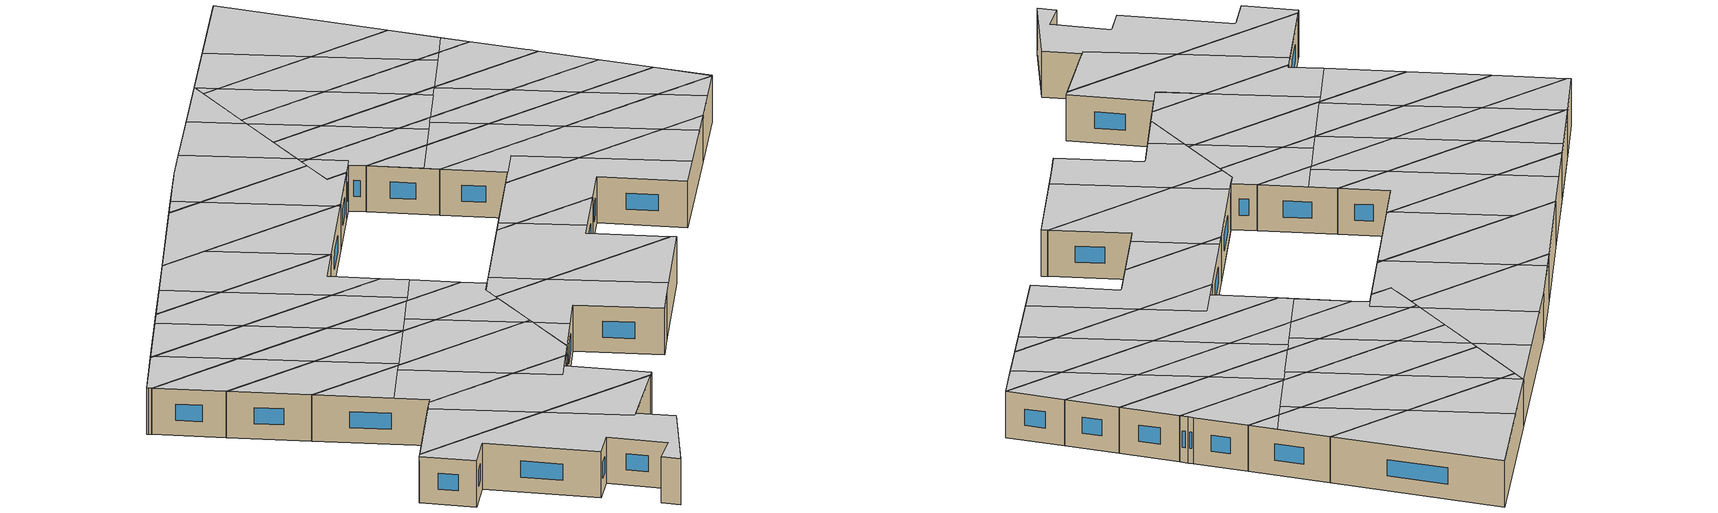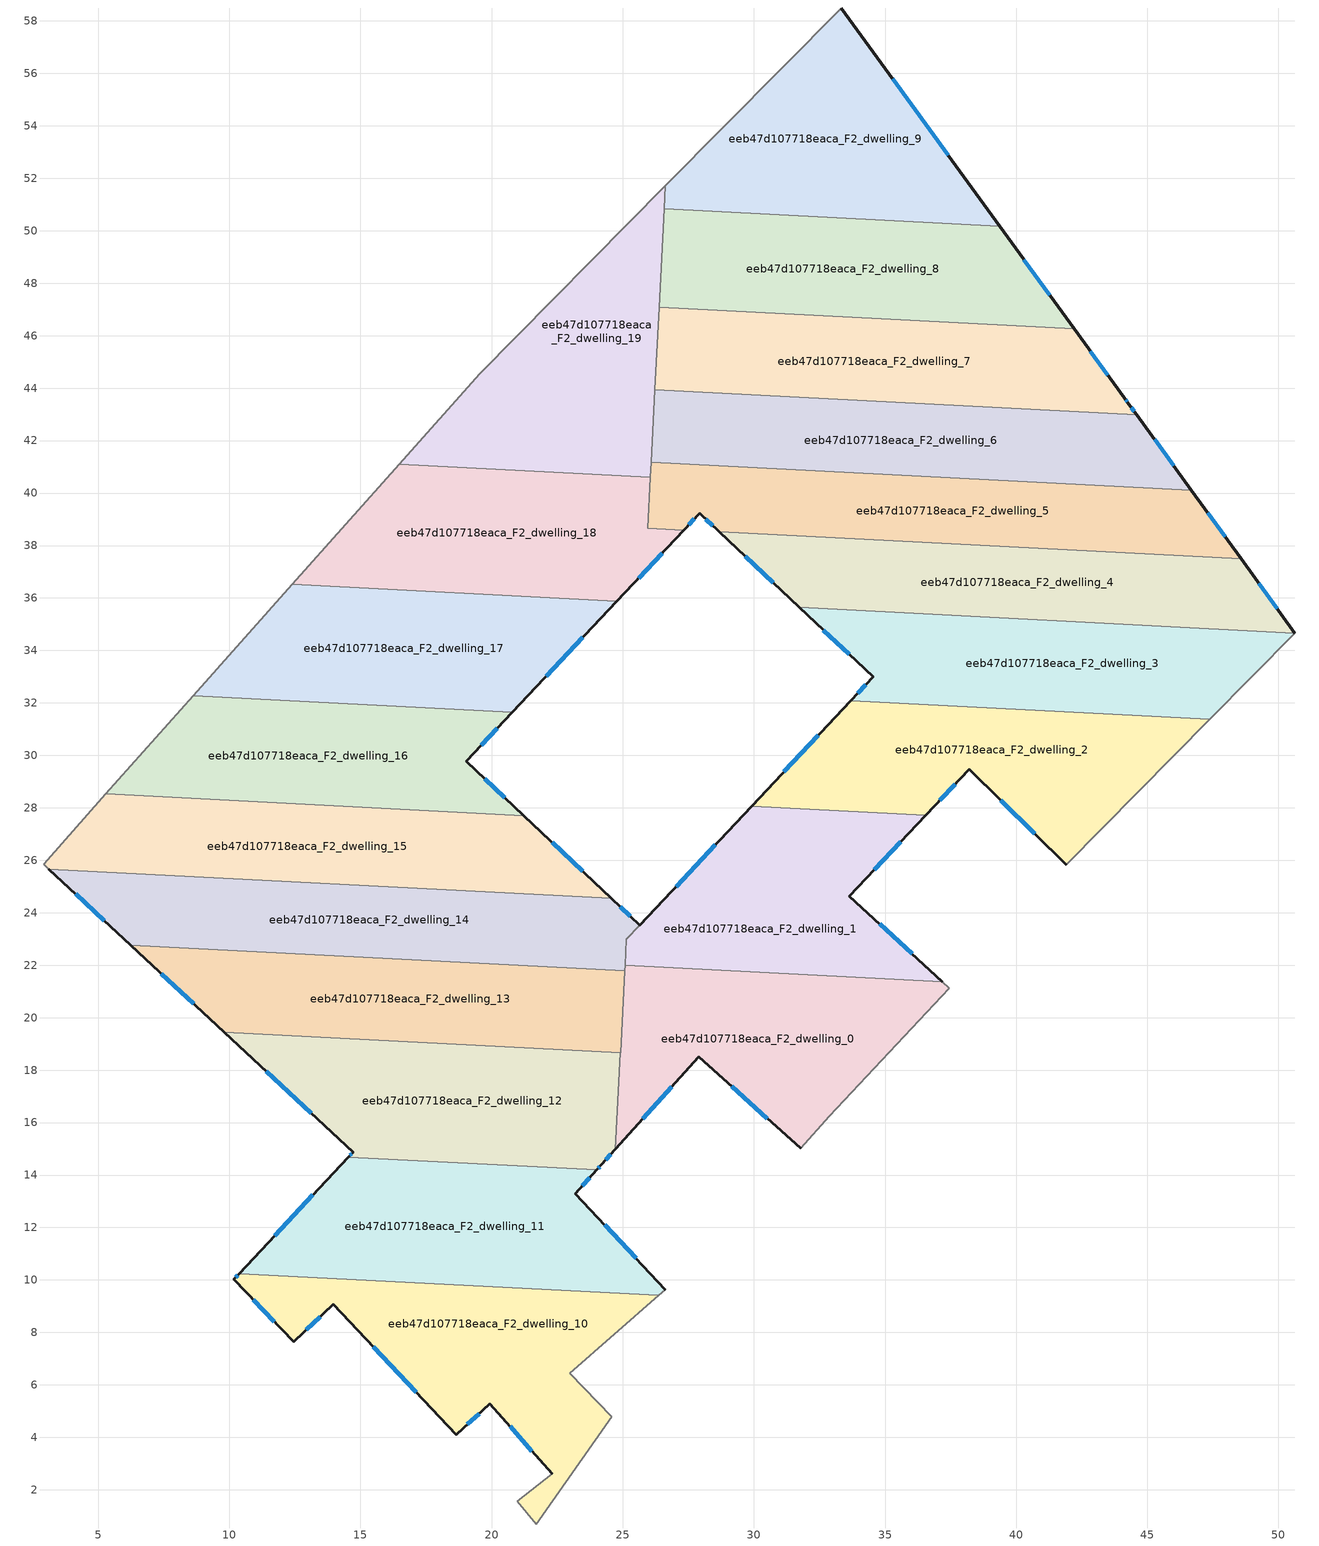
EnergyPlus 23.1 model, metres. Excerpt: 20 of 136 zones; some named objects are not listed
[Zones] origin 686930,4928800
eeb47d107718eaca_F2_dwelling_0
 floor to eeb47d107718eaca_F1_dwelling_0 (EU_floor_Construction): 37.18,21.38 37.46,21.12 32.88,16.23 31.78,15.01 27.9,18.51 24.72,14.99 25.09,22 z6
 wall outside (EU_wall_Construction): 24.72,14.99 27.9,18.51 31.78,15.01 z6:9
 wall to eeb47d107718eaca_F2_dwelling_1 (EU_wall_Construction): 37.18,21.38 25.09,22 z6:9
 wall adiabatic (EU_wall_Construction): 31.78,15.01 32.88,16.23 37.46,21.12 37.18,21.38 z6:9
 wall to eeb47d107718eaca_F2_dwelling_12 (EU_wall_Construction): 24.91,18.67 24.72,14.99 z6:9
 wall to eeb47d107718eaca_F2_dwelling_13 (EU_wall_Construction): 25.07,21.78 24.91,18.67 z6:9
 wall to eeb47d107718eaca_F2_dwelling_14 (EU_wall_Construction): 25.09,22 25.08,21.78 z6:9
 window (EU_Window_Construction): 29.16,17.38 30.52,16.15 / 25.76,16.14 26.86,17.37 z6.98:8.02
 ceiling to eeb47d107718eaca_F3_dwelling_3 (EU_floor_Construction): 32.88,16.23 33.78,17.2 28.59,21.82 25.09,22 24.9,18.33 26.47,16.93 27.9,18.51 31.78,15.01 z9
 ceiling to eeb47d107718eaca_F3_dwelling_4 (EU_floor_Construction): 33.78,17.2 37.46,21.12 37.18,21.38 28.59,21.82 z9
 ceiling to eeb47d107718eaca_F3_dwelling_2 (EU_floor_Construction): 24.72,14.99 26.47,16.93 24.9,18.33 z9
eeb47d107718eaca_F2_dwelling_1
 floor to eeb47d107718eaca_F1_dwelling_1 (EU_floor_Construction): 36.55,27.72 33.64,24.63 37.18,21.38 25.09,22 25.14,22.98 29.91,28.06 z6
 wall outside (EU_wall_Construction): 37.18,21.38 33.64,24.63 36.55,27.72 / 29.91,28.06 25.65,23.52 z6:9
 wall to eeb47d107718eaca_F2_dwelling_2 (EU_wall_Construction): 36.55,27.72 29.91,28.06 z6:9
 wall to eeb47d107718eaca_F2_dwelling_14 (EU_wall_Construction): 25.65,23.52 25.14,22.98 25.09,22 z6:9
 window (EU_Window_Construction): 34.59,25.64 35.61,26.71 / 36.03,22.43 34.79,23.57 / 28.52,26.59 27.03,25 z6.98:8.02
 ceiling to eeb47d107718eaca_F3_dwelling_4 (EU_floor_Construction): 37.18,21.38 33.64,24.63 34.28,25.31 31.27,27.99 29.91,28.06 26.12,24.02 28.59,21.82 z9
 ceiling to eeb47d107718eaca_F3_dwelling_5 (EU_floor_Construction): 34.28,25.31 36.55,27.72 31.27,27.99 z9
 ceiling to eeb47d107718eaca_F3_dwelling_3 (EU_floor_Construction): 28.59,21.82 26.12,24.02 25.14,22.98 25.09,22 z9
eeb47d107718eaca_F2_dwelling_10
 floor to eeb47d107718eaca_F1_dwelling_10 (EU_floor_Construction): 26.38,9.42 22.98,6.44 24.58,4.78 21.7,0.7 20.98,1.57 22.31,2.61 19.94,5.29 18.66,4.11 13.96,9.07 12.45,7.63 10.18,10.03 10.38,10.24 z6
 wall outside (EU_wall_Construction): 10.38,10.24 10.18,10.03 12.45,7.63 13.96,9.07 18.66,4.11 19.94,5.29 22.31,2.61 z6:9
 wall to eeb47d107718eaca_F2_dwelling_11 (EU_wall_Construction): 26.38,9.42 10.38,10.24 z6:9
 wall adiabatic (EU_wall_Construction): 22.31,2.61 20.98,1.57 21.7,0.7 24.58,4.78 22.98,6.44 26.38,9.42 z6:9
 window (EU_Window_Construction): 20.71,4.41 21.54,3.48 / 19.07,4.49 19.52,4.9 / 15.49,7.45 17.13,5.72 / 12.94,8.1 13.47,8.6 / 10.92,9.25 11.71,8.41 / 10.31,10.17 10.24,10.1 z6.98:8.02
 ceiling to eeb47d107718eaca_F3_dwelling_0 (EU_floor_Construction): 21.7,0.7 24.53,4.71 24.58,4.78 22.98,6.44 22.79,6.27 18.81,9.81 10.38,10.24 10.18,10.03 12.45,7.63 13.96,9.07 18.66,4.11 19.94,5.29 22.31,2.61 20.98,1.57 z9
 ceiling to eeb47d107718eaca_F3_dwelling_1 (EU_floor_Construction): 26.38,9.42 18.81,9.81 22.79,6.27 z9
eeb47d107718eaca_F2_dwelling_11
 floor to eeb47d107718eaca_F1_dwelling_11 (EU_floor_Construction): 24.01,14.19 23.2,13.29 26.63,9.63 26.38,9.42 10.38,10.24 14.54,14.68 z6
 wall outside (EU_wall_Construction): 14.54,14.68 10.38,10.24 / 26.63,9.63 23.2,13.29 24.01,14.19 z6:9
 wall to eeb47d107718eaca_F2_dwelling_12 (EU_wall_Construction): 24.01,14.19 14.54,14.68 z6:9
 wall adiabatic (EU_wall_Construction): 26.38,9.42 26.63,9.63 z6:9
 window (EU_Window_Construction): 13.19,13.24 11.73,11.69 / 23.46,13.59 23.74,13.9 / 25.51,10.83 24.31,12.1 z6.98:8.02
 ceiling to eeb47d107718eaca_F3_dwelling_1 (EU_floor_Construction): 26.63,9.63 23.2,13.29 22.47,12.49 20.34,14.38 14.54,14.68 13.99,14.1 18.81,9.81 26.38,9.42 z9
 ceiling to eeb47d107718eaca_F3_dwelling_0 (EU_floor_Construction): 18.81,9.81 13.99,14.1 10.38,10.24 z9
 ceiling to eeb47d107718eaca_F3_dwelling_2 (EU_floor_Construction): 22.47,12.49 24,14.19 20.34,14.38 z9
eeb47d107718eaca_F2_dwelling_12
 floor to eeb47d107718eaca_F1_dwelling_12 (EU_floor_Construction): 24.91,18.67 24.72,14.99 24.18,14.38 24.01,14.19 14.54,14.68 14.72,14.88 9.8,19.45 z6
 wall outside (EU_wall_Construction): 9.8,19.45 14.72,14.88 14.54,14.68 / 24.01,14.19 24.18,14.38 24.72,14.99 z6:9
 wall to eeb47d107718eaca_F2_dwelling_13 (EU_wall_Construction): 24.91,18.67 9.8,19.45 z6:9
 window (EU_Window_Construction): 11.4,17.96 13.12,16.36 / 24.36,14.58 24.55,14.79 / 24.06,14.26 24.12,14.32 / 14.66,14.81 14.6,14.75 z6.98:8.02
 ceiling to eeb47d107718eaca_F3_dwelling_2 (EU_floor_Construction): 24.72,14.99 24.9,18.33 24.49,18.69 15.83,19.14 15.46,18.73 20.34,14.38 24,14.19 z9
 ceiling to eeb47d107718eaca_F3_dwelling_1 (EU_floor_Construction): 20.34,14.38 15.46,18.73 13.25,16.24 14.72,14.88 14.54,14.68 z9
 ceiling to eeb47d107718eaca_F3_dwelling_3 (EU_floor_Construction): 24.9,18.33 24.91,18.67 24.49,18.69 z9
 ceiling to eeb47d107718eaca_F3_dwelling_9 (EU_floor_Construction): 13.25,16.24 15.83,19.14 9.8,19.45 z9
eeb47d107718eaca_F2_dwelling_13
 floor to eeb47d107718eaca_F1_dwelling_13 (EU_floor_Construction): 25.07,21.78 24.91,18.67 9.8,19.45 6.25,22.76 z6
 wall outside (EU_wall_Construction): 6.25,22.76 9.8,19.45 z6:9
 wall to eeb47d107718eaca_F2_dwelling_14 (EU_wall_Construction): 25.07,21.78 6.25,22.76 z6:9
 window (EU_Window_Construction): 7.4,21.68 8.64,20.53 z6.98:8.02
 ceiling to eeb47d107718eaca_F3_dwelling_9 (EU_floor_Construction): 15.83,19.14 15.92,19.24 12.32,22.44 6.25,22.76 9.8,19.45 z9
 ceiling to eeb47d107718eaca_F3_dwelling_3 (EU_floor_Construction): 24.91,18.67 25.07,21.78 20.77,22 24.49,18.69 z9
 ceiling to eeb47d107718eaca_F3_dwelling_10 (EU_floor_Construction): 15.92,19.24 18.48,22.12 12.32,22.44 z9
 ceiling to eeb47d107718eaca_F3_dwelling_2 (EU_floor_Construction): 24.49,18.69 20.77,22 18.48,22.12 15.83,19.14 z9
eeb47d107718eaca_F2_dwelling_14
 floor to eeb47d107718eaca_F1_dwelling_14 (EU_floor_Construction): 24.56,24.55 25.65,23.52 25.14,22.98 25.07,21.78 6.25,22.76 3.12,25.66 z6
 wall outside (EU_wall_Construction): 25.65,23.52 24.56,24.55 / 3.12,25.66 6.25,22.76 z6:9
 wall to eeb47d107718eaca_F2_dwelling_15 (EU_wall_Construction): 24.56,24.55 3.12,25.66 z6:9
 window (EU_Window_Construction): 25.29,23.86 24.91,24.22 / 4.14,24.72 5.23,23.7 z6.98:8.02
 ceiling to eeb47d107718eaca_F3_dwelling_10 (EU_floor_Construction): 18.48,22.12 15.21,25.04 9.04,25.36 12.32,22.44 z9
 ceiling to eeb47d107718eaca_F3_dwelling_9 (EU_floor_Construction): 12.32,22.44 9.04,25.36 3.12,25.66 6.25,22.76 z9
 ceiling to eeb47d107718eaca_F3_dwelling_3 (EU_floor_Construction): 25.07,21.78 25.14,22.98 25.65,23.52 24.56,24.55 20.82,24.75 19.43,23.19 20.77,22 z9
 ceiling to eeb47d107718eaca_F3_dwelling_11 (EU_floor_Construction): 18.48,22.12 20.82,24.75 15.21,25.04 z9
 ceiling to eeb47d107718eaca_F3_dwelling_2 (EU_floor_Construction): 20.77,22 19.43,23.19 18.48,22.12 z9
eeb47d107718eaca_F2_dwelling_15
 floor to eeb47d107718eaca_F1_dwelling_15 (EU_floor_Construction): 21.22,27.7 24.56,24.55 3.12,25.66 3.01,25.77 2.92,25.86 5.3,28.53 z6
 wall outside (EU_wall_Construction): 24.56,24.55 21.22,27.7 z6:9
 wall adiabatic (EU_wall_Construction): 5.3,28.53 2.92,25.86 3.01,25.77 3.12,25.66 z6:9
 wall to eeb47d107718eaca_F2_dwelling_16 (EU_wall_Construction): 21.22,27.7 5.3,28.53 z6:9
 window (EU_Window_Construction): 23.47,25.58 22.31,26.68 z6.98:8.02
 ceiling to eeb47d107718eaca_F3_dwelling_10 (EU_floor_Construction): 15.21,25.04 11.66,28.2 5.49,28.52 9.04,25.36 z9
 ceiling to eeb47d107718eaca_F3_dwelling_11 (EU_floor_Construction): 20.82,24.75 21.05,25 17.82,27.88 11.66,28.2 15.21,25.04 z9
 ceiling to eeb47d107718eaca_F3_dwelling_9 (EU_floor_Construction): 9.04,25.36 5.49,28.52 5.3,28.53 2.92,25.86 3.12,25.66 z9
 ceiling to eeb47d107718eaca_F3_dwelling_12 (EU_floor_Construction): 21.05,25 22.43,26.56 21.22,27.7 17.82,27.88 z9
 ceiling to eeb47d107718eaca_F3_dwelling_3 (EU_floor_Construction): 24.56,24.55 22.43,26.56 20.82,24.75 z9
eeb47d107718eaca_F2_dwelling_16
 floor to eeb47d107718eaca_F1_dwelling_16 (EU_floor_Construction): 20.79,31.65 19.03,29.77 21.22,27.7 5.3,28.53 8.63,32.28 z6
 wall outside (EU_wall_Construction): 21.22,27.7 19.03,29.77 20.79,31.65 z6:9
 wall to eeb47d107718eaca_F2_dwelling_17 (EU_wall_Construction): 20.79,31.65 8.63,32.28 z6:9
 wall adiabatic (EU_wall_Construction): 8.63,32.28 5.3,28.53 z6:9
 window (EU_Window_Construction): 19.6,30.38 20.22,31.04 / 20.51,28.38 19.74,29.1 z6.98:8.02
 ceiling to eeb47d107718eaca_F3_dwelling_11 (EU_floor_Construction): 17.82,27.88 13.14,32.04 8.63,32.28 7.94,31.5 11.66,28.2 z9
 ceiling to eeb47d107718eaca_F3_dwelling_10 (EU_floor_Construction): 11.66,28.2 7.94,31.5 5.38,28.62 5.49,28.52 z9
 ceiling to eeb47d107718eaca_F3_dwelling_12 (EU_floor_Construction): 21.22,27.7 19.03,29.77 20.72,31.58 20.64,31.65 13.14,32.04 17.82,27.88 z9
 roof outside (EU_roof_Construction): 5.49,28.52 5.38,28.62 8.63,32.28 5.3,28.53 z9
eeb47d107718eaca_F2_dwelling_17
 floor to eeb47d107718eaca_F1_dwelling_17 (EU_floor_Construction): 24.78,35.88 20.79,31.65 8.63,32.28 12.41,36.52 z6
 wall outside (EU_wall_Construction): 20.79,31.65 24.78,35.88 z6:9
 wall to eeb47d107718eaca_F2_dwelling_18 (EU_wall_Construction): 24.78,35.88 12.41,36.52 z6:9
 wall adiabatic (EU_wall_Construction): 12.41,36.52 8.63,32.28 z6:9
 window (EU_Window_Construction): 22.09,33.02 23.48,34.5 z6.98:8.02
 ceiling to eeb47d107718eaca_F3_dwelling_12 (EU_floor_Construction): 20.64,31.65 15.34,36.37 12.41,36.52 10.51,34.38 13.14,32.04 z9
 ceiling to eeb47d107718eaca_F3_dwelling_13 (EU_floor_Construction): 20.79,31.65 24.62,35.71 24.41,35.9 15.34,36.37 20.64,31.65 z9
 ceiling to eeb47d107718eaca_F3_dwelling_11 (EU_floor_Construction): 13.14,32.04 10.51,34.38 8.63,32.28 z9
 ceiling to eeb47d107718eaca_F3_dwelling_14 (EU_floor_Construction): 24.62,35.71 24.78,35.88 24.41,35.9 z9
eeb47d107718eaca_F2_dwelling_18
 floor to eeb47d107718eaca_F1_dwelling_18 (EU_floor_Construction): 26.05,40.61 25.95,38.66 27.33,38.59 24.78,35.88 12.41,36.52 16.49,41.1 z6
 wall outside (EU_wall_Construction): 24.78,35.88 27.33,38.59 z6:9
 wall adiabatic (EU_wall_Construction): 16.49,41.1 12.41,36.52 z6:9
 wall to eeb47d107718eaca_F2_dwelling_19 (EU_wall_Construction): 26.05,40.61 16.49,41.1 z6:9
 wall to eeb47d107718eaca_F2_dwelling_5 (EU_wall_Construction): 27.33,38.59 25.95,38.66 26.05,40.61 z6:9
 window (EU_Window_Construction): 25.61,36.76 26.5,37.71 z6.98:8.02
 ceiling to eeb47d107718eaca_F3_dwelling_14 (EU_floor_Construction): 24.78,35.88 27.32,38.59 25.95,38.66 26.05,40.61 18.69,40.99 24.41,35.9 z9
 ceiling adiabatic (EU_roof_Construction): 24.41,35.9 18.69,40.99 16.49,41.1 12.41,36.52 z9
eeb47d107718eaca_F2_dwelling_19
 floor to eeb47d107718eaca_F1_dwelling_19 (EU_floor_Construction): 26.62,51.71 26.05,40.61 16.49,41.1 19.55,44.54 z6
 wall adiabatic (EU_wall_Construction): 26.62,51.71 19.55,44.54 16.49,41.1 z6:9
 wall to eeb47d107718eaca_F2_dwelling_8 (EU_wall_Construction): 26.38,47.08 26.58,50.84 z6:9
 wall to eeb47d107718eaca_F2_dwelling_6 (EU_wall_Construction): 26.08,41.17 26.22,43.93 z6:9
 wall to eeb47d107718eaca_F2_dwelling_9 (EU_wall_Construction): 26.58,50.84 26.62,51.71 z6:9
 wall to eeb47d107718eaca_F2_dwelling_7 (EU_wall_Construction): 26.22,43.93 26.38,47.08 z6:9
 wall to eeb47d107718eaca_F2_dwelling_5 (EU_wall_Construction): 26.05,40.61 26.08,41.17 z6:9
 ceiling to eeb47d107718eaca_F3_dwelling_14 (EU_floor_Construction): 26.05,40.61 26.1,41.55 21.04,46.05 19.55,44.54 17.41,42.14 18.69,40.99 z9
 ceiling to eeb47d107718eaca_F3_dwelling_13 (EU_floor_Construction): 18.69,40.99 17.41,42.14 16.49,41.1 z9
 ceiling to eeb47d107718eaca_F3_dwelling_15 (EU_floor_Construction): 26.1,41.55 26.36,46.56 23.8,48.84 21.04,46.05 z9
 ceiling to eeb47d107718eaca_F3_dwelling_16 (EU_floor_Construction): 26.36,46.56 26.62,51.65 26.59,51.68 23.8,48.84 z9
eeb47d107718eaca_F2_dwelling_2
 floor to eeb47d107718eaca_F1_dwelling_2 (EU_floor_Construction): 47.38,31.37 41.92,25.83 38.21,29.46 36.55,27.72 29.91,28.06 33.68,32.08 z6
 wall outside (EU_wall_Construction): 33.68,32.08 29.91,28.06 / 36.55,27.72 38.21,29.46 41.92,25.83 z6:9
 wall to eeb47d107718eaca_F2_dwelling_3 (EU_wall_Construction): 47.38,31.37 33.68,32.08 z6:9
 wall adiabatic (EU_wall_Construction): 41.92,25.83 47.38,31.37 z6:9
 window (EU_Window_Construction): 32.46,30.77 31.14,29.37 / 39.41,28.28 40.71,27.01 / 37.09,28.29 37.67,28.9 z6.98:8.02
 ceiling to eeb47d107718eaca_F3_dwelling_5 (EU_floor_Construction): 41.92,25.83 43.58,27.52 38.76,31.81 33.69,32.08 30.49,28.68 31.27,27.99 36.55,27.72 38.21,29.46 z9
 ceiling to eeb47d107718eaca_F3_dwelling_4 (EU_floor_Construction): 31.27,27.99 30.49,28.68 29.91,28.06 z9
 ceiling to eeb47d107718eaca_F3_dwelling_6 (EU_floor_Construction): 43.58,27.52 46.12,30.1 44.53,31.51 38.76,31.81 z9
 ceiling to eeb47d107718eaca_F3_dwelling_7 (EU_floor_Construction): 46.14,30.11 47.37,31.37 44.53,31.51 46.12,30.1 z9
eeb47d107718eaca_F2_dwelling_3
 floor to eeb47d107718eaca_F1_dwelling_3 (EU_floor_Construction): 50.62,34.66 47.38,31.37 33.68,32.08 34.55,32.99 31.74,35.64 z6
 wall outside (EU_wall_Construction): 31.74,35.64 34.55,32.99 33.68,32.08 z6:9
 wall to eeb47d107718eaca_F2_dwelling_4 (EU_wall_Construction): 50.62,34.66 31.74,35.64 z6:9
 wall adiabatic (EU_wall_Construction): 47.38,31.37 50.62,34.66 z6:9
 window (EU_Window_Construction): 32.65,34.78 33.63,33.85 / 34.27,32.7 33.96,32.37 z6.98:8.02
 ceiling to eeb47d107718eaca_F3_dwelling_6 (EU_floor_Construction): 44.53,31.51 40.4,35.19 31.74,35.64 34.55,32.99 35.86,34.39 38.76,31.81 z9
 ceiling to eeb47d107718eaca_F3_dwelling_5 (EU_floor_Construction): 38.76,31.81 35.86,34.39 33.69,32.08 z9
 ceiling to eeb47d107718eaca_F3_dwelling_7 (EU_floor_Construction): 47.37,31.37 48.94,32.96 46.81,34.86 40.4,35.19 44.53,31.51 z9
 ceiling adiabatic (EU_roof_Construction): 48.94,32.96 50.62,34.66 46.81,34.86 z9
eeb47d107718eaca_F2_dwelling_4
 floor to eeb47d107718eaca_F1_dwelling_4 (EU_floor_Construction): 48.58,37.49 50.62,34.66 31.74,35.64 28.68,38.52 z6
 wall outside (EU_wall_Construction): 28.68,38.52 31.74,35.64 / 50.63,34.66 48.58,37.49 z6:9
 wall to eeb47d107718eaca_F2_dwelling_5 (EU_wall_Construction): 48.58,37.49 28.68,38.52 z6:9
 window (EU_Window_Construction): 29.67,37.58 30.74,36.58 / 49.96,35.58 49.24,36.57 z6.98:8.02
 ceiling to eeb47d107718eaca_F3_dwelling_7 (EU_floor_Construction): 46.81,34.86 43.56,37.75 37.15,38.08 40.4,35.19 z9
 ceiling to eeb47d107718eaca_F3_dwelling_15 (EU_floor_Construction): 31.07,36.27 32.88,38.3 28.68,38.52 z9
 ceiling adiabatic (EU_roof_Construction): 50.62,34.66 48.58,37.49 43.56,37.75 46.81,34.86 z9
 ceiling to eeb47d107718eaca_F3_dwelling_6 (EU_floor_Construction): 40.4,35.19 37.15,38.08 32.88,38.3 31.07,36.27 31.74,35.64 z9
eeb47d107718eaca_F2_dwelling_5
 floor to eeb47d107718eaca_F1_dwelling_5 (EU_floor_Construction): 46.68,40.1 48.58,37.49 28.68,38.52 27.93,39.22 27.33,38.59 25.95,38.66 26.08,41.17 z6
 wall outside (EU_wall_Construction): 27.33,38.59 27.93,39.22 28.68,38.52 / 48.58,37.49 46.68,40.1 z6:9
 wall to eeb47d107718eaca_F2_dwelling_6 (EU_wall_Construction): 46.68,40.1 26.08,41.17 z6:9
 window (EU_Window_Construction): 27.52,38.8 27.73,39.02 / 47.96,38.34 47.3,39.25 / 28.17,39 28.43,38.75 z6.98:8.02
 ceiling to eeb47d107718eaca_F3_dwelling_15 (EU_floor_Construction): 32.88,38.3 34.1,39.67 32.81,40.82 26.56,41.15 28.29,39.61 27.93,39.22 28.68,38.52 z9
 ceiling to eeb47d107718eaca_F3_dwelling_14 (EU_floor_Construction): 27.32,38.59 28.28,39.61 26.56,41.15 26.08,41.17 25.95,38.66 z9
 ceiling to eeb47d107718eaca_F3_dwelling_7 (EU_floor_Construction): 43.56,37.75 40.56,40.42 35.02,40.71 34.66,40.3 37.15,38.08 z9
 ceiling to eeb47d107718eaca_F3_dwelling_16 (EU_floor_Construction): 34.1,39.67 35.02,40.71 32.81,40.82 z9
 ceiling to eeb47d107718eaca_F3_dwelling_6 (EU_floor_Construction): 37.15,38.08 34.66,40.3 32.88,38.3 z9
 ceiling adiabatic (EU_roof_Construction): 48.58,37.49 46.68,40.1 40.56,40.42 43.56,37.75 z9
eeb47d107718eaca_F2_dwelling_6
 floor to eeb47d107718eaca_F1_dwelling_6 (EU_floor_Construction): 44.6,42.98 46.68,40.1 26.08,41.17 26.22,43.93 z6
 wall outside (EU_wall_Construction): 46.68,40.1 44.6,42.98 z6:9
 wall to eeb47d107718eaca_F2_dwelling_7 (EU_wall_Construction): 44.6,42.98 26.22,43.93 z6:9
 window (EU_Window_Construction): 46,41.04 45.28,42.04 z6.98:8.02
 ceiling adiabatic (EU_roof_Construction): 46.68,40.1 44.6,42.98 37.37,43.35 37.32,43.3 40.56,40.42 z9
 ceiling to eeb47d107718eaca_F3_dwelling_16 (EU_floor_Construction): 35.02,40.71 36.74,42.65 35.86,43.43 29.51,43.76 32.81,40.82 z9
 ceiling to eeb47d107718eaca_F3_dwelling_14 (EU_floor_Construction): 26.56,41.15 26.1,41.55 26.08,41.17 z9
 ceiling to eeb47d107718eaca_F3_dwelling_15 (EU_floor_Construction): 32.81,40.82 29.51,43.76 26.22,43.93 26.1,41.55 26.56,41.15 z9
 ceiling to eeb47d107718eaca_F3_dwelling_7 (EU_floor_Construction): 40.56,40.42 37.32,43.3 35.02,40.71 z9
 ceiling to eeb47d107718eaca_F3_dwelling_17 (EU_floor_Construction): 36.74,42.65 37.37,43.35 35.86,43.43 z9
eeb47d107718eaca_F2_dwelling_7
 floor to eeb47d107718eaca_F1_dwelling_7 (EU_floor_Construction): 42.21,46.26 44.12,43.63 44.3,43.39 44.6,42.98 26.22,43.93 26.39,47.08 z6
 wall outside (EU_wall_Construction): 44.6,42.98 44.3,43.39 44.12,43.63 42.21,46.26 z6:9
 wall to eeb47d107718eaca_F2_dwelling_8 (EU_wall_Construction): 42.21,46.26 26.39,47.08 z6:9
 window (EU_Window_Construction): 43.5,44.49 42.83,45.4 / 44.24,43.47 44.18,43.56 / 44.5,43.11 44.39,43.26 z6.98:8.02
 ceiling to eeb47d107718eaca_F3_dwelling_16 (EU_floor_Construction): 35.86,43.43 32.1,46.78 26.39,47.08 26.36,46.56 29.51,43.76 z9
 ceiling to eeb47d107718eaca_F3_dwelling_17 (EU_floor_Construction): 37.37,43.35 39.43,45.66 38.54,46.45 32.1,46.78 35.86,43.43 z9
 ceiling to eeb47d107718eaca_F3_dwelling_18 (EU_floor_Construction): 39.43,45.66 40.06,46.37 38.54,46.45 z9
 ceiling adiabatic (EU_roof_Construction): 44.6,42.98 44.3,43.39 44.12,43.63 42.21,46.26 40.06,46.37 37.37,43.35 z9
 ceiling to eeb47d107718eaca_F3_dwelling_15 (EU_floor_Construction): 29.51,43.76 26.36,46.56 26.22,43.93 z9
eeb47d107718eaca_F2_dwelling_8
 floor to eeb47d107718eaca_F1_dwelling_8 (EU_floor_Construction): 39.37,50.18 42.21,46.26 26.39,47.08 26.58,50.84 z6
 wall outside (EU_wall_Construction): 42.21,46.26 39.37,50.18 z6:9
 wall to eeb47d107718eaca_F2_dwelling_9 (EU_wall_Construction): 39.37,50.18 26.58,50.84 z6:9
 window (EU_Window_Construction): 41.29,47.53 40.29,48.9 z6.98:8.02
 ceiling to eeb47d107718eaca_F3_dwelling_17 (EU_floor_Construction): 38.54,46.45 34.04,50.45 27.6,50.79 32.1,46.78 z9
 ceiling to eeb47d107718eaca_F3_dwelling_16 (EU_floor_Construction): 32.1,46.78 27.6,50.79 26.58,50.84 26.39,47.08 z9
 ceiling to eeb47d107718eaca_F3_dwelling_18 (EU_floor_Construction): 40.06,46.37 41.2,47.65 39.37,50.18 34.04,50.45 38.54,46.45 z9
 ceiling adiabatic (EU_roof_Construction): 42.21,46.26 41.2,47.65 40.06,46.37 z9
eeb47d107718eaca_F2_dwelling_9
 floor to eeb47d107718eaca_F1_dwelling_9 (EU_floor_Construction): 33.33,58.49 39.37,50.18 26.58,50.84 26.62,51.71 z6
 wall outside (EU_wall_Construction): 39.37,50.18 33.33,58.49 z6:9
 wall adiabatic (EU_wall_Construction): 33.33,58.49 26.62,51.71 z6:9
 window (EU_Window_Construction): 37.4,52.88 35.29,55.79 z6.98:8.02
 ceiling to eeb47d107718eaca_F3_dwelling_17 (EU_floor_Construction): 34.04,50.45 29.44,54.55 26.62,51.71 26.62,51.65 27.6,50.79 z9
 ceiling to eeb47d107718eaca_F3_dwelling_16 (EU_floor_Construction): 27.6,50.79 26.62,51.65 26.58,50.84 z9
 ceiling adiabatic (EU_roof_Construction): 39.37,50.18 33.33,58.49 29.44,54.55 34.04,50.45 z9
[Building]
EU S2 Campaign: North Axis=0; Terrain=City; Solar Distribution=FullExterior
[Site:Location]
Bologna: Latitude=44.5; Longitude=11.25; Time Zone=1; Elevation=37
[SizingPeriod:WeatherFileDays]
AnnualSizingPeriod: Begin Month=1; Begin Day of Month=1; End Month=12; End Day of Month=31; Day of Week for Start Day=Monday; Use Weather File Daylight Saving Period=No; Use Weather File Rain and Snow Indicators=No
[MATERIAL]
EU_InternalMass_Material: Roughness=MediumRough; Thickness=0.1; Conductivity=1; Density=1800; Specific Heat=900; Thermal Absorptance=0.9; Solar Absorptance=0.7; Visible Absorptance=0.7
[MATERIAL:NOMASS] Roughness=MediumRough; Thermal Absorptance=0.9; Solar Absorptance=0.7; Visible Absorptance=0.7
Name | Thermal Resistance
EU_wall_NoMass | 0.905828
EU_roof_NoMass | 0.37593
EU_floor_NoMass | 0.67114
[WINDOWMATERIAL:SIMPLEGLAZINGSYSTEM]
EU_Window_SimpleGlazing: UFactor=4.52486; Solar Heat Gain Coefficient=0.85; Visible Transmittance=0.85
[CONSTRUCTION]
EU_wall_Construction: EU_wall_NoMass
EU_roof_Construction: EU_roof_NoMass
EU_floor_Construction: EU_floor_NoMass
EU_Window_Construction: EU_Window_SimpleGlazing
EU_InternalMass_Construction: EU_InternalMass_Material
[ZONE] Type=1; Multiplier=1; Ceiling Height=autocalculate; Floor Area=autocalculate; Part of Total Floor Area=Yes
Name | Volume
eeb47d107718eaca_F2_dwelling_0; eeb47d107718eaca_F2_dwelling_3 | 161.837
eeb47d107718eaca_F2_dwelling_1 | 153.337
eeb47d107718eaca_F2_dwelling_10 | 169.33
eeb47d107718eaca_F2_dwelling_11 | 171.357
eeb47d107718eaca_F2_dwelling_12 | 167.805
eeb47d107718eaca_F2_dwelling_13 | 158.906
eeb47d107718eaca_F2_dwelling_14 | 168.647
eeb47d107718eaca_F2_dwelling_15 | 168.327
eeb47d107718eaca_F2_dwelling_16 | 153.591
eeb47d107718eaca_F2_dwelling_17 | 163.279
eeb47d107718eaca_F2_dwelling_18 | 166.642
eeb47d107718eaca_F2_dwelling_19 | 163.286
eeb47d107718eaca_F2_dwelling_2 | 169.625
eeb47d107718eaca_F2_dwelling_4 | 158.439
eeb47d107718eaca_F2_dwelling_5 | 161.797
eeb47d107718eaca_F2_dwelling_6 | 161.882
eeb47d107718eaca_F2_dwelling_7 | 161.818
eeb47d107718eaca_F2_dwelling_8 | 161.856
eeb47d107718eaca_F2_dwelling_9 | 161.828
[INTERNALMASS] Construction=EU_InternalMass_Construction
Name | Zone or ZoneList | Surface Area
eeb47d107718eaca_F2_dwelling_0_EU_InternalMass | eeb47d107718eaca_F2_dwelling_0 | 53.945
eeb47d107718eaca_F2_dwelling_1_EU_InternalMass | eeb47d107718eaca_F2_dwelling_1 | 51.1149
eeb47d107718eaca_F2_dwelling_2_EU_InternalMass | eeb47d107718eaca_F2_dwelling_2 | 56.54
eeb47d107718eaca_F2_dwelling_3_EU_InternalMass | eeb47d107718eaca_F2_dwelling_3 | 53.946
eeb47d107718eaca_F2_dwelling_4_EU_InternalMass | eeb47d107718eaca_F2_dwelling_4 | 52.8229
eeb47d107718eaca_F2_dwelling_5_EU_InternalMass | eeb47d107718eaca_F2_dwelling_5 | 53.9326
eeb47d107718eaca_F2_dwelling_6_EU_InternalMass | eeb47d107718eaca_F2_dwelling_6 | 53.9607
eeb47d107718eaca_F2_dwelling_7_EU_InternalMass | eeb47d107718eaca_F2_dwelling_7 | 53.9396
eeb47d107718eaca_F2_dwelling_8_EU_InternalMass | eeb47d107718eaca_F2_dwelling_8 | 53.9521
eeb47d107718eaca_F2_dwelling_9_EU_InternalMass | eeb47d107718eaca_F2_dwelling_9 | 53.9428
eeb47d107718eaca_F2_dwelling_10_EU_InternalMass | eeb47d107718eaca_F2_dwelling_10 | 56.4409
eeb47d107718eaca_F2_dwelling_11_EU_InternalMass | eeb47d107718eaca_F2_dwelling_11 | 57.1203
eeb47d107718eaca_F2_dwelling_12_EU_InternalMass | eeb47d107718eaca_F2_dwelling_12 | 55.937
eeb47d107718eaca_F2_dwelling_13_EU_InternalMass | eeb47d107718eaca_F2_dwelling_13 | 52.968
eeb47d107718eaca_F2_dwelling_14_EU_InternalMass | eeb47d107718eaca_F2_dwelling_14 | 56.2178
eeb47d107718eaca_F2_dwelling_15_EU_InternalMass | eeb47d107718eaca_F2_dwelling_15 | 56.1121
eeb47d107718eaca_F2_dwelling_16_EU_InternalMass | eeb47d107718eaca_F2_dwelling_16 | 51.1943
eeb47d107718eaca_F2_dwelling_17_EU_InternalMass | eeb47d107718eaca_F2_dwelling_17 | 54.4264
eeb47d107718eaca_F2_dwelling_18_EU_InternalMass | eeb47d107718eaca_F2_dwelling_18 | 55.5489
eeb47d107718eaca_F2_dwelling_19_EU_InternalMass | eeb47d107718eaca_F2_dwelling_19 | 54.4284
[OTHEREQUIPMENT] Fuel Type=Electricity; Design Level Calculation Method=Watts/Area; Power per Zone Floor Area=1; Fraction Latent=0; Fraction Radiant=0; Fraction Lost=0; Carbon Dioxide Generation Rate=0; EndUse Subcategory=EU_Step8_InternalGains
Name | Zone or ZoneList or Space or SpaceList | Schedule
EU_Step8_InternalGain_eeb47d107718eaca_F2_dwelling_0_f000 | eeb47d107718eaca_F2_dwelling_0 | EU_Step8_GainSchedule_eeb47d107718eaca_F2_dwelling_0_f000
EU_Step8_InternalGain_eeb47d107718eaca_F2_dwelling_1_f000 | eeb47d107718eaca_F2_dwelling_1 | EU_Step8_GainSchedule_eeb47d107718eaca_F2_dwelling_1_f000
EU_Step8_InternalGain_eeb47d107718eaca_F2_dwelling_2_f000 | eeb47d107718eaca_F2_dwelling_2 | EU_Step8_GainSchedule_eeb47d107718eaca_F2_dwelling_2_f000
EU_Step8_InternalGain_eeb47d107718eaca_F2_dwelling_3_f000 | eeb47d107718eaca_F2_dwelling_3 | EU_Step8_GainSchedule_eeb47d107718eaca_F2_dwelling_3_f000
EU_Step8_InternalGain_eeb47d107718eaca_F2_dwelling_4_f000 | eeb47d107718eaca_F2_dwelling_4 | EU_Step8_GainSchedule_eeb47d107718eaca_F2_dwelling_4_f000
EU_Step8_InternalGain_eeb47d107718eaca_F2_dwelling_5_f000 | eeb47d107718eaca_F2_dwelling_5 | EU_Step8_GainSchedule_eeb47d107718eaca_F2_dwelling_5_f000
EU_Step8_InternalGain_eeb47d107718eaca_F2_dwelling_6_f000 | eeb47d107718eaca_F2_dwelling_6 | EU_Step8_GainSchedule_eeb47d107718eaca_F2_dwelling_6_f000
EU_Step8_InternalGain_eeb47d107718eaca_F2_dwelling_7_f000 | eeb47d107718eaca_F2_dwelling_7 | EU_Step8_GainSchedule_eeb47d107718eaca_F2_dwelling_7_f000
EU_Step8_InternalGain_eeb47d107718eaca_F2_dwelling_8_f000 | eeb47d107718eaca_F2_dwelling_8 | EU_Step8_GainSchedule_eeb47d107718eaca_F2_dwelling_8_f000
EU_Step8_InternalGain_eeb47d107718eaca_F2_dwelling_9_f000 | eeb47d107718eaca_F2_dwelling_9 | EU_Step8_GainSchedule_eeb47d107718eaca_F2_dwelling_9_f000
EU_Step8_InternalGain_eeb47d107718eaca_F2_dwelling_10_f000 | eeb47d107718eaca_F2_dwelling_10 | EU_Step8_GainSchedule_eeb47d107718eaca_F2_dwelling_10_f000
EU_Step8_InternalGain_eeb47d107718eaca_F2_dwelling_11_f000 | eeb47d107718eaca_F2_dwelling_11 | EU_Step8_GainSchedule_eeb47d107718eaca_F2_dwelling_11_f000
EU_Step8_InternalGain_eeb47d107718eaca_F2_dwelling_12_f000 | eeb47d107718eaca_F2_dwelling_12 | EU_Step8_GainSchedule_eeb47d107718eaca_F2_dwelling_12_f000
EU_Step8_InternalGain_eeb47d107718eaca_F2_dwelling_13_f000 | eeb47d107718eaca_F2_dwelling_13 | EU_Step8_GainSchedule_eeb47d107718eaca_F2_dwelling_13_f000
EU_Step8_InternalGain_eeb47d107718eaca_F2_dwelling_14_f000 | eeb47d107718eaca_F2_dwelling_14 | EU_Step8_GainSchedule_eeb47d107718eaca_F2_dwelling_14_f000
EU_Step8_InternalGain_eeb47d107718eaca_F2_dwelling_15_f000 | eeb47d107718eaca_F2_dwelling_15 | EU_Step8_GainSchedule_eeb47d107718eaca_F2_dwelling_15_f000
EU_Step8_InternalGain_eeb47d107718eaca_F2_dwelling_16_f000 | eeb47d107718eaca_F2_dwelling_16 | EU_Step8_GainSchedule_eeb47d107718eaca_F2_dwelling_16_f000
EU_Step8_InternalGain_eeb47d107718eaca_F2_dwelling_17_f000 | eeb47d107718eaca_F2_dwelling_17 | EU_Step8_GainSchedule_eeb47d107718eaca_F2_dwelling_17_f000
EU_Step8_InternalGain_eeb47d107718eaca_F2_dwelling_18_f000 | eeb47d107718eaca_F2_dwelling_18 | EU_Step8_GainSchedule_eeb47d107718eaca_F2_dwelling_18_f000
EU_Step8_InternalGain_eeb47d107718eaca_F2_dwelling_19_f000 | eeb47d107718eaca_F2_dwelling_19 | EU_Step8_GainSchedule_eeb47d107718eaca_F2_dwelling_19_f000
[ZONEVENTILATION:DESIGNFLOWRATE] Schedule=EU_AlwaysOn; Design Flow Rate Calculation Method=AirChanges/Hour; Air Changes per Hour=0.73129; Ventilation Type=Natural; Fan Pressure Rise=0; Fan Total Efficiency=1; Constant Term Coefficient=1; Temperature Term Coefficient=0; Velocity Term Coefficient=0; Velocity Squared Term Coefficient=0; Minimum Indoor Temperature=-100; Maximum Indoor Temperature=100; Delta Temperature=-100; Minimum Outdoor Temperature=-100; Maximum Outdoor Temperature=100; Maximum Wind Speed=40
Name | Zone or ZoneList or Space or SpaceList
EU_ConstantAir_eeb47d107718eaca_F2_dwelling_0 | eeb47d107718eaca_F2_dwelling_0
EU_ConstantAir_eeb47d107718eaca_F2_dwelling_1 | eeb47d107718eaca_F2_dwelling_1
EU_ConstantAir_eeb47d107718eaca_F2_dwelling_2 | eeb47d107718eaca_F2_dwelling_2
EU_ConstantAir_eeb47d107718eaca_F2_dwelling_3 | eeb47d107718eaca_F2_dwelling_3
EU_ConstantAir_eeb47d107718eaca_F2_dwelling_4 | eeb47d107718eaca_F2_dwelling_4
EU_ConstantAir_eeb47d107718eaca_F2_dwelling_5 | eeb47d107718eaca_F2_dwelling_5
EU_ConstantAir_eeb47d107718eaca_F2_dwelling_6 | eeb47d107718eaca_F2_dwelling_6
EU_ConstantAir_eeb47d107718eaca_F2_dwelling_7 | eeb47d107718eaca_F2_dwelling_7
EU_ConstantAir_eeb47d107718eaca_F2_dwelling_8 | eeb47d107718eaca_F2_dwelling_8
EU_ConstantAir_eeb47d107718eaca_F2_dwelling_9 | eeb47d107718eaca_F2_dwelling_9
EU_ConstantAir_eeb47d107718eaca_F2_dwelling_10 | eeb47d107718eaca_F2_dwelling_10
EU_ConstantAir_eeb47d107718eaca_F2_dwelling_11 | eeb47d107718eaca_F2_dwelling_11
EU_ConstantAir_eeb47d107718eaca_F2_dwelling_12 | eeb47d107718eaca_F2_dwelling_12
EU_ConstantAir_eeb47d107718eaca_F2_dwelling_13 | eeb47d107718eaca_F2_dwelling_13
EU_ConstantAir_eeb47d107718eaca_F2_dwelling_14 | eeb47d107718eaca_F2_dwelling_14
EU_ConstantAir_eeb47d107718eaca_F2_dwelling_15 | eeb47d107718eaca_F2_dwelling_15
EU_ConstantAir_eeb47d107718eaca_F2_dwelling_16 | eeb47d107718eaca_F2_dwelling_16
EU_ConstantAir_eeb47d107718eaca_F2_dwelling_17 | eeb47d107718eaca_F2_dwelling_17
EU_ConstantAir_eeb47d107718eaca_F2_dwelling_18 | eeb47d107718eaca_F2_dwelling_18
EU_ConstantAir_eeb47d107718eaca_F2_dwelling_19 | eeb47d107718eaca_F2_dwelling_19
[HVACTEMPLATE:ZONE:IDEALLOADSAIRSYSTEM] System Availability Schedule=EU_AlwaysOn; Maximum Heating Supply Air Temperature=50; Minimum Cooling Supply Air Temperature=13; Maximum Heating Supply Air Humidity Ratio=0.0156; Minimum Cooling Supply Air Humidity Ratio=0.0077; Heating Limit=NoLimit; Cooling Limit=NoLimit; Heating Availability Schedule=EU_AlwaysOn; Cooling Availability Schedule=EU_CoolingOff; Dehumidification Control Type=ConstantSensibleHeatRatio; Cooling Sensible Heat Ratio=0.7; Dehumidification Setpoint=60; Humidification Control Type=None; Humidification Setpoint=30; Outdoor Air Method=None; Outdoor Air Flow Rate per Person=0.00944; Outdoor Air Flow Rate per Zone Floor Area=0; Outdoor Air Flow Rate per Zone=0; Demand Controlled Ventilation Type=None; Outdoor Air Economizer Type=NoEconomizer; Heat Recovery Type=None; Sensible Heat Recovery Effectiveness=0.7; Latent Heat Recovery Effectiveness=0.65
Name | Template Thermostat
eeb47d107718eaca_F2_dwelling_0 | EU_HeatOnly_eeb47d107718eaca_F2_dwelling_0
eeb47d107718eaca_F2_dwelling_1 | EU_HeatOnly_eeb47d107718eaca_F2_dwelling_1
eeb47d107718eaca_F2_dwelling_2 | EU_HeatOnly_eeb47d107718eaca_F2_dwelling_2
eeb47d107718eaca_F2_dwelling_3 | EU_HeatOnly_eeb47d107718eaca_F2_dwelling_3
eeb47d107718eaca_F2_dwelling_4 | EU_HeatOnly_eeb47d107718eaca_F2_dwelling_4
eeb47d107718eaca_F2_dwelling_5 | EU_HeatOnly_eeb47d107718eaca_F2_dwelling_5
eeb47d107718eaca_F2_dwelling_6 | EU_HeatOnly_eeb47d107718eaca_F2_dwelling_6
eeb47d107718eaca_F2_dwelling_7 | EU_HeatOnly_eeb47d107718eaca_F2_dwelling_7
eeb47d107718eaca_F2_dwelling_8 | EU_HeatOnly_eeb47d107718eaca_F2_dwelling_8
eeb47d107718eaca_F2_dwelling_9 | EU_HeatOnly_eeb47d107718eaca_F2_dwelling_9
eeb47d107718eaca_F2_dwelling_10 | EU_HeatOnly_eeb47d107718eaca_F2_dwelling_10
eeb47d107718eaca_F2_dwelling_11 | EU_HeatOnly_eeb47d107718eaca_F2_dwelling_11
eeb47d107718eaca_F2_dwelling_12 | EU_HeatOnly_eeb47d107718eaca_F2_dwelling_12
eeb47d107718eaca_F2_dwelling_13 | EU_HeatOnly_eeb47d107718eaca_F2_dwelling_13
eeb47d107718eaca_F2_dwelling_14 | EU_HeatOnly_eeb47d107718eaca_F2_dwelling_14
eeb47d107718eaca_F2_dwelling_15 | EU_HeatOnly_eeb47d107718eaca_F2_dwelling_15
eeb47d107718eaca_F2_dwelling_16 | EU_HeatOnly_eeb47d107718eaca_F2_dwelling_16
eeb47d107718eaca_F2_dwelling_17 | EU_HeatOnly_eeb47d107718eaca_F2_dwelling_17
eeb47d107718eaca_F2_dwelling_18 | EU_HeatOnly_eeb47d107718eaca_F2_dwelling_18
eeb47d107718eaca_F2_dwelling_19 | EU_HeatOnly_eeb47d107718eaca_F2_dwelling_19
[SIZING:ZONE] Zone Cooling Design Supply Air Temperature Input Method=SupplyAirTemperature; Zone Cooling Design Supply Air Temperature=13; Zone Heating Design Supply Air Temperature Input Method=SupplyAirTemperature; Zone Heating Design Supply Air Temperature=50; Zone Cooling Design Supply Air Humidity Ratio=0.008; Zone Heating Design Supply Air Humidity Ratio=0.008; Cooling Design Air Flow Method=DesignDay; Cooling Design Air Flow Rate=0; Cooling Minimum Air Flow per Zone Floor Area=0.000762; Cooling Minimum Air Flow=0; Cooling Minimum Air Flow Fraction=0.2; Heating Design Air Flow Method=DesignDay; Heating Design Air Flow Rate=0; Heating Maximum Air Flow per Zone Floor Area=0.002032; Heating Maximum Air Flow=0.141576; Heating Maximum Air Flow Fraction=0.3; Account for Dedicated Outdoor Air System=No; Dedicated Outdoor Air System Control Strategy=NeutralSupplyAir; Dedicated Outdoor Air Low Setpoint Temperature for Design=autosize; Dedicated Outdoor Air High Setpoint Temperature for Design=autosize; Zone Load Sizing Method=Sensible Load Only No Latent Load; Zone Latent Cooling Design Supply Air Humidity Ratio Input Method=HumidityRatioDifference; Zone Cooling Design Supply Air Humidity Ratio Difference=0.005; Zone Latent Heating Design Supply Air Humidity Ratio Input Method=HumidityRatioDifference; Zone Humidification Design Supply Air Humidity Ratio Difference=0.005
eeb47d107718eaca_F2_dwelling_0; eeb47d107718eaca_F2_dwelling_1; eeb47d107718eaca_F2_dwelling_2; eeb47d107718eaca_F2_dwelling_3; eeb47d107718eaca_F2_dwelling_4; eeb47d107718eaca_F2_dwelling_5; eeb47d107718eaca_F2_dwelling_6; eeb47d107718eaca_F2_dwelling_7; eeb47d107718eaca_F2_dwelling_8; eeb47d107718eaca_F2_dwelling_9; eeb47d107718eaca_F2_dwelling_10; eeb47d107718eaca_F2_dwelling_11; eeb47d107718eaca_F2_dwelling_12; eeb47d107718eaca_F2_dwelling_13; eeb47d107718eaca_F2_dwelling_14; eeb47d107718eaca_F2_dwelling_15; eeb47d107718eaca_F2_dwelling_16; eeb47d107718eaca_F2_dwelling_17; eeb47d107718eaca_F2_dwelling_18; eeb47d107718eaca_F2_dwelling_19
[SCHEDULE:CONSTANT]
Name | Hourly Value
EU_AlwaysOn | 1
EU_CoolingOff | 0
[SCHEDULE:FILE] Column Number=1; Rows to Skip at Top=0; Number of Hours of Data=8760; Column Separator=Comma; Interpolate to Timestep=No; Minutes per Item=60; Adjust Schedule for Daylight Savings=Yes
Name | File
EU_Step8_GainSchedule_eeb47d107718eaca_F2_dwelling_0_f000 | ../../schedules/eeb47d107718eaca/eeb47d107718eaca_F2_dwelling_0_f000_gain.csv
EU_Step8_GainSchedule_eeb47d107718eaca_F2_dwelling_1_f000 | ../../schedules/eeb47d107718eaca/eeb47d107718eaca_F2_dwelling_1_f000_gain.csv
EU_Step8_GainSchedule_eeb47d107718eaca_F2_dwelling_2_f000 | ../../schedules/eeb47d107718eaca/eeb47d107718eaca_F2_dwelling_2_f000_gain.csv
EU_Step8_GainSchedule_eeb47d107718eaca_F2_dwelling_3_f000 | ../../schedules/eeb47d107718eaca/eeb47d107718eaca_F2_dwelling_3_f000_gain.csv
EU_Step8_GainSchedule_eeb47d107718eaca_F2_dwelling_4_f000 | ../../schedules/eeb47d107718eaca/eeb47d107718eaca_F2_dwelling_4_f000_gain.csv
EU_Step8_GainSchedule_eeb47d107718eaca_F2_dwelling_5_f000 | ../../schedules/eeb47d107718eaca/eeb47d107718eaca_F2_dwelling_5_f000_gain.csv
EU_Step8_GainSchedule_eeb47d107718eaca_F2_dwelling_6_f000 | ../../schedules/eeb47d107718eaca/eeb47d107718eaca_F2_dwelling_6_f000_gain.csv
EU_Step8_GainSchedule_eeb47d107718eaca_F2_dwelling_7_f000 | ../../schedules/eeb47d107718eaca/eeb47d107718eaca_F2_dwelling_7_f000_gain.csv
EU_Step8_GainSchedule_eeb47d107718eaca_F2_dwelling_8_f000 | ../../schedules/eeb47d107718eaca/eeb47d107718eaca_F2_dwelling_8_f000_gain.csv
EU_Step8_GainSchedule_eeb47d107718eaca_F2_dwelling_9_f000 | ../../schedules/eeb47d107718eaca/eeb47d107718eaca_F2_dwelling_9_f000_gain.csv
EU_Step8_GainSchedule_eeb47d107718eaca_F2_dwelling_10_f000 | ../../schedules/eeb47d107718eaca/eeb47d107718eaca_F2_dwelling_10_f000_gain.csv
EU_Step8_GainSchedule_eeb47d107718eaca_F2_dwelling_11_f000 | ../../schedules/eeb47d107718eaca/eeb47d107718eaca_F2_dwelling_11_f000_gain.csv
EU_Step8_GainSchedule_eeb47d107718eaca_F2_dwelling_12_f000 | ../../schedules/eeb47d107718eaca/eeb47d107718eaca_F2_dwelling_12_f000_gain.csv
EU_Step8_GainSchedule_eeb47d107718eaca_F2_dwelling_13_f000 | ../../schedules/eeb47d107718eaca/eeb47d107718eaca_F2_dwelling_13_f000_gain.csv
EU_Step8_GainSchedule_eeb47d107718eaca_F2_dwelling_14_f000 | ../../schedules/eeb47d107718eaca/eeb47d107718eaca_F2_dwelling_14_f000_gain.csv
EU_Step8_GainSchedule_eeb47d107718eaca_F2_dwelling_15_f000 | ../../schedules/eeb47d107718eaca/eeb47d107718eaca_F2_dwelling_15_f000_gain.csv
EU_Step8_GainSchedule_eeb47d107718eaca_F2_dwelling_16_f000 | ../../schedules/eeb47d107718eaca/eeb47d107718eaca_F2_dwelling_16_f000_gain.csv
EU_Step8_GainSchedule_eeb47d107718eaca_F2_dwelling_17_f000 | ../../schedules/eeb47d107718eaca/eeb47d107718eaca_F2_dwelling_17_f000_gain.csv
EU_Step8_GainSchedule_eeb47d107718eaca_F2_dwelling_18_f000 | ../../schedules/eeb47d107718eaca/eeb47d107718eaca_F2_dwelling_18_f000_gain.csv
EU_Step8_GainSchedule_eeb47d107718eaca_F2_dwelling_19_f000 | ../../schedules/eeb47d107718eaca/eeb47d107718eaca_F2_dwelling_19_f000_gain.csv
